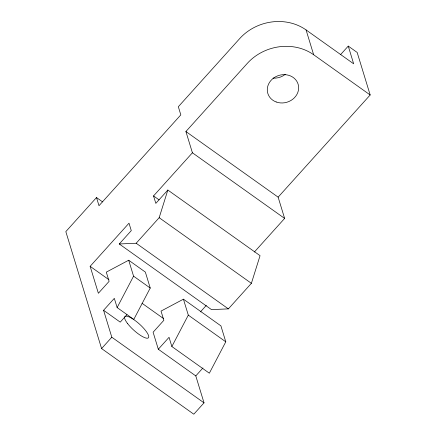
<?xml version="1.0" encoding="UTF-8"?>
<svg xmlns="http://www.w3.org/2000/svg" width="436" height="436" viewBox="0 0 436 436"><rect width="100%" height="100%" fill="white"/><g stroke="black" fill="none" stroke-linecap="round" stroke-linejoin="round"><path stroke-width="0.65" d="M119.262 243.975L136.163 243.244L159.173 217.7L167.844 190.042L260.058 255.67L251.387 283.329L228.377 308.879L211.476 309.604L119.262 243.975L131.28 230.633L129.001 223.188L90.138 266.336L98.373 293.27L109.114 281.345L106.297 272.135L128.696 260.227L145.352 272.086L150.229 288.033L133.787 319.43L117.131 307.571L114.314 298.36L103.572 310.279L111.807 337.213L204.026 402.848L193.797 414.2L101.583 348.566L65.825 231.62L96.509 197.557L102.574 201.879M117.131 307.571L133.569 276.179L128.696 260.227M183.431 299.183L220.91 325.861L225.788 341.808L209.345 373.205L171.866 346.527L188.303 315.13L183.431 299.183L161.031 311.091L163.849 320.302L153.107 332.227L158.306 349.236L195.791 375.914L204.026 402.848M284.626 218.425L192.412 152.791L185.91 131.53L247.277 63.405A47.519 41.992 -17 0 1 313.653 54.745L370.175 94.972L278.13 197.159L284.626 218.425L254.352 252.041M167.844 190.042L155.826 203.383L153.548 195.938L192.412 152.791M340.505 54.691L348.25 46.096L357.171 52.445L370.175 94.972M126.941 314.683L120.232 322.139L103.572 310.279M101.583 348.566L111.807 337.213M158.306 349.236L169.048 337.317L171.866 346.527M200.429 311.898L206.304 305.38M195.791 375.914L202.947 367.962M96.509 197.557L98.999 205.71L180.82 114.875L178.329 106.722L239.691 38.597A47.519 41.992 -17 0 1 306.072 29.937L353.667 63.814L348.25 46.096M185.91 131.53L278.13 197.159M153.548 195.938L159.085 199.879M159.173 217.7L251.387 283.329M136.163 243.244L228.377 308.879M133.569 276.179L150.229 288.033M188.303 315.13L225.788 341.808M90.138 266.336L108.913 279.699M142.043 303.282L163.582 318.607M306.072 29.937L313.653 54.745M285.329 74.316A15.838 13.996 -17 0 1 273.056 78.12M127.448 323.392A15.838 4.164 42 0 0 148.06 338.058A15.838 4.164 42 0 0 134.501 320.095A15.838 4.164 42 0 0 127.448 323.392M276.173 101.97A15.838 13.996 -17 0 0 298.616 86.769A15.838 13.996 -17 0 0 274.124 77.69A15.838 13.996 -17 0 0 276.173 101.97"/></g></svg>
